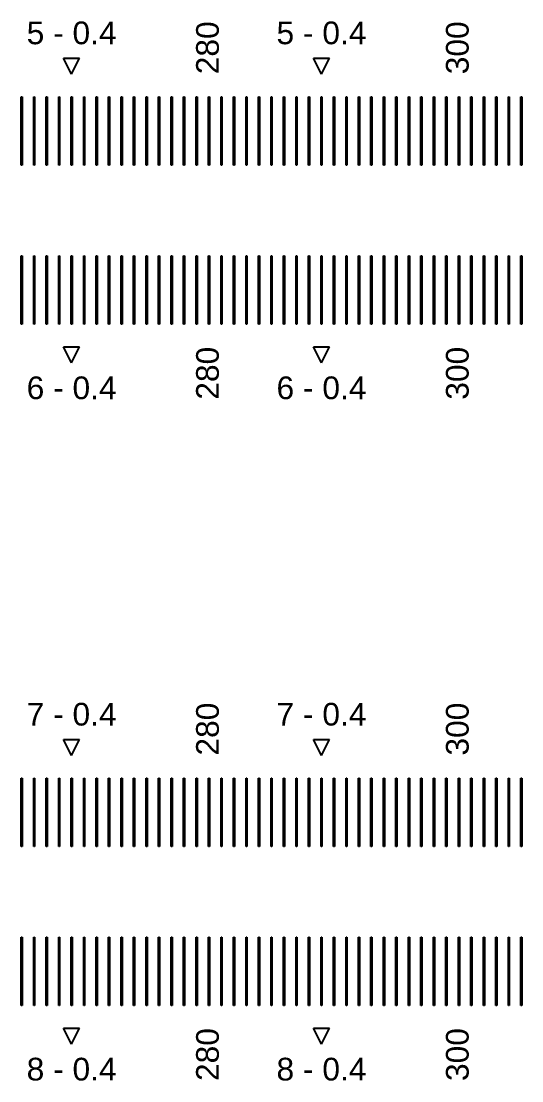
# Model space of a CAD drawing. Extents: x -24493 to 76507, y 84496 to 185496.
# Drawn here: x 23244.8 to 23465.2, y 114200.2 to 114666.7 of the extents above; entities that cross this region are included whole.
import ezdxf

# ---------------------------------------------------------------- set-up
doc = ezdxf.new("R2010")
doc.units = 13
doc.layers.add('CL - Label-1', color=120, linetype='Continuous')
doc.layers.add('CL - Label-2', color=132, linetype='Continuous')
doc.layers.add('CL - Sub-Micro', color=7, linetype='Continuous', true_color=0x47d1ff)
doc.styles.get("Standard").update_dxf_attribs({"font": 'arial.ttf'})

msp = doc.modelspace()

# ---------------------------------------------------------------- linework, layer by layer
at = {"layer": 'CL - Label-2'}
for p, q in [((23266.99, 114643.36), (23263.45, 114650.46)), ((23263.45, 114650.46), (23270.52, 114650.46)), ((23266.99, 114643.36), (23270.52, 114650.46)), ((23376.99, 114643.36), (23373.45, 114650.46)), ((23373.45, 114650.46), (23380.52, 114650.46)), ((23376.99, 114643.36), (23380.52, 114650.46)), ((23266.99, 114516.29), (23263.45, 114523.39)), ((23263.45, 114523.39), (23270.52, 114523.39)), ((23266.99, 114516.29), (23270.52, 114523.39)), ((23376.99, 114516.29), (23373.45, 114523.39)), ((23373.45, 114523.39), (23380.52, 114523.39)), ((23376.99, 114516.29), (23380.52, 114523.39)), ((23266.99, 114343.36), (23263.45, 114350.46)), ((23263.45, 114350.46), (23270.52, 114350.46)), ((23266.99, 114343.36), (23270.52, 114350.46)), ((23376.99, 114343.36), (23373.45, 114350.46)), ((23373.45, 114350.46), (23380.52, 114350.46)), ((23376.99, 114343.36), (23380.52, 114350.46)), ((23266.99, 114216.29), (23263.45, 114223.39)), ((23263.45, 114223.39), (23270.52, 114223.39)), ((23266.99, 114216.29), (23270.52, 114223.39)), ((23376.99, 114216.29), (23373.45, 114223.39)), ((23373.45, 114223.39), (23380.52, 114223.39)), ((23376.99, 114216.29), (23380.52, 114223.39))]:
    msp.add_line(p, q, dxfattribs=at)
at = {"layer": 'CL - Sub-Micro'}
for p, q in [((23244.79, 114633.36), (23245.19, 114633.36)), ((23244.79, 114603.36), (23244.79, 114633.36)), ((23245.19, 114633.36), (23245.19, 114603.36)), ((23250.29, 114633.36), (23250.69, 114633.36)), ((23250.29, 114603.36), (23250.29, 114633.36)), ((23250.69, 114633.36), (23250.69, 114603.36)), ((23255.79, 114633.36), (23256.19, 114633.36)), ((23255.79, 114603.36), (23255.79, 114633.36)), ((23256.19, 114633.36), (23256.19, 114603.36)), ((23261.29, 114633.36), (23261.69, 114633.36)), ((23261.29, 114603.36), (23261.29, 114633.36)), ((23261.69, 114633.36), (23261.69, 114603.36)), ((23266.79, 114633.36), (23267.19, 114633.36)), ((23266.79, 114603.36), (23266.79, 114633.36)), ((23267.19, 114633.36), (23267.19, 114603.36)), ((23272.29, 114633.36), (23272.69, 114633.36)), ((23272.29, 114603.36), (23272.29, 114633.36)), ((23272.69, 114633.36), (23272.69, 114603.36)), ((23277.79, 114633.36), (23278.19, 114633.36)), ((23277.79, 114603.36), (23277.79, 114633.36)), ((23278.19, 114633.36), (23278.19, 114603.36)), ((23283.29, 114633.36), (23283.69, 114633.36)), ((23283.29, 114603.36), (23283.29, 114633.36)), ((23283.69, 114633.36), (23283.69, 114603.36)), ((23288.79, 114633.36), (23289.19, 114633.36)), ((23288.79, 114603.36), (23288.79, 114633.36)), ((23289.19, 114633.36), (23289.19, 114603.36)), ((23294.29, 114633.36), (23294.69, 114633.36)), ((23294.29, 114603.36), (23294.29, 114633.36)), ((23294.69, 114633.36), (23294.69, 114603.36)), ((23299.79, 114633.36), (23300.19, 114633.36)), ((23299.79, 114603.36), (23299.79, 114633.36)), ((23300.19, 114633.36), (23300.19, 114603.36)), ((23305.29, 114633.36), (23305.69, 114633.36)), ((23305.29, 114603.36), (23305.29, 114633.36)), ((23305.69, 114633.36), (23305.69, 114603.36)), ((23310.79, 114633.36), (23311.19, 114633.36)), ((23310.79, 114603.36), (23310.79, 114633.36)), ((23311.19, 114633.36), (23311.19, 114603.36)), ((23316.29, 114633.36), (23316.69, 114633.36)), ((23316.29, 114603.36), (23316.29, 114633.36)), ((23316.69, 114633.36), (23316.69, 114603.36)), ((23321.79, 114633.36), (23322.19, 114633.36)), ((23321.79, 114603.36), (23321.79, 114633.36)), ((23322.19, 114633.36), (23322.19, 114603.36)), ((23327.29, 114633.36), (23327.69, 114633.36)), ((23327.29, 114603.36), (23327.29, 114633.36)), ((23327.69, 114633.36), (23327.69, 114603.36)), ((23332.79, 114633.36), (23333.19, 114633.36)), ((23332.79, 114603.36), (23332.79, 114633.36)), ((23333.19, 114633.36), (23333.19, 114603.36)), ((23338.29, 114633.36), (23338.69, 114633.36)), ((23338.29, 114603.36), (23338.29, 114633.36)), ((23338.69, 114633.36), (23338.69, 114603.36)), ((23343.79, 114633.36), (23344.19, 114633.36)), ((23343.79, 114603.36), (23343.79, 114633.36)), ((23344.19, 114633.36), (23344.19, 114603.36)), ((23349.29, 114633.36), (23349.69, 114633.36)), ((23349.29, 114603.36), (23349.29, 114633.36)), ((23349.69, 114633.36), (23349.69, 114603.36)), ((23354.79, 114633.36), (23355.19, 114633.36)), ((23354.79, 114603.36), (23354.79, 114633.36)), ((23355.19, 114633.36), (23355.19, 114603.36)), ((23360.29, 114633.36), (23360.69, 114633.36)), ((23360.29, 114603.36), (23360.29, 114633.36)), ((23360.69, 114633.36), (23360.69, 114603.36)), ((23365.79, 114633.36), (23366.19, 114633.36)), ((23365.79, 114603.36), (23365.79, 114633.36)), ((23366.19, 114633.36), (23366.19, 114603.36)), ((23371.29, 114633.36), (23371.69, 114633.36)), ((23371.29, 114603.36), (23371.29, 114633.36)), ((23371.69, 114633.36), (23371.69, 114603.36)), ((23376.79, 114633.36), (23377.19, 114633.36)), ((23376.79, 114603.36), (23376.79, 114633.36)), ((23377.19, 114633.36), (23377.19, 114603.36)), ((23382.29, 114633.36), (23382.69, 114633.36)), ((23382.29, 114603.36), (23382.29, 114633.36)), ((23382.69, 114633.36), (23382.69, 114603.36)), ((23387.79, 114633.36), (23388.19, 114633.36)), ((23387.79, 114603.36), (23387.79, 114633.36)), ((23388.19, 114633.36), (23388.19, 114603.36)), ((23393.29, 114633.36), (23393.69, 114633.36)), ((23393.29, 114603.36), (23393.29, 114633.36)), ((23393.69, 114633.36), (23393.69, 114603.36)), ((23398.79, 114633.36), (23399.19, 114633.36)), ((23398.79, 114603.36), (23398.79, 114633.36)), ((23399.19, 114633.36), (23399.19, 114603.36)), ((23404.29, 114633.36), (23404.69, 114633.36)), ((23404.29, 114603.36), (23404.29, 114633.36)), ((23404.69, 114633.36), (23404.69, 114603.36)), ((23409.79, 114633.36), (23410.19, 114633.36)), ((23409.79, 114603.36), (23409.79, 114633.36)), ((23410.19, 114633.36), (23410.19, 114603.36)), ((23415.29, 114633.36), (23415.69, 114633.36)), ((23415.29, 114603.36), (23415.29, 114633.36)), ((23415.69, 114633.36), (23415.69, 114603.36)), ((23420.79, 114633.36), (23421.19, 114633.36)), ((23420.79, 114603.36), (23420.79, 114633.36)), ((23421.19, 114633.36), (23421.19, 114603.36)), ((23426.29, 114633.36), (23426.69, 114633.36)), ((23426.29, 114603.36), (23426.29, 114633.36)), ((23426.69, 114633.36), (23426.69, 114603.36)), ((23431.79, 114633.36), (23432.19, 114633.36)), ((23431.79, 114603.36), (23431.79, 114633.36)), ((23432.19, 114633.36), (23432.19, 114603.36)), ((23437.29, 114633.36), (23437.69, 114633.36)), ((23437.29, 114603.36), (23437.29, 114633.36)), ((23437.69, 114633.36), (23437.69, 114603.36)), ((23442.79, 114633.36), (23443.19, 114633.36)), ((23442.79, 114603.36), (23442.79, 114633.36)), ((23443.19, 114633.36), (23443.19, 114603.36)), ((23448.29, 114633.36), (23448.69, 114633.36)), ((23448.29, 114603.36), (23448.29, 114633.36)), ((23448.69, 114633.36), (23448.69, 114603.36)), ((23453.79, 114633.36), (23454.19, 114633.36)), ((23453.79, 114603.36), (23453.79, 114633.36)), ((23454.19, 114633.36), (23454.19, 114603.36)), ((23459.29, 114633.36), (23459.69, 114633.36)), ((23459.29, 114603.36), (23459.29, 114633.36)), ((23459.69, 114633.36), (23459.69, 114603.36)), ((23464.79, 114633.36), (23465.19, 114633.36)), ((23464.79, 114603.36), (23464.79, 114633.36)), ((23465.19, 114633.36), (23465.19, 114603.36)), ((23245.19, 114603.36), (23244.79, 114603.36)), ((23250.69, 114603.36), (23250.29, 114603.36)), ((23256.19, 114603.36), (23255.79, 114603.36)), ((23261.69, 114603.36), (23261.29, 114603.36)), ((23267.19, 114603.36), (23266.79, 114603.36)), ((23272.69, 114603.36), (23272.29, 114603.36)), ((23278.19, 114603.36), (23277.79, 114603.36)), ((23283.69, 114603.36), (23283.29, 114603.36)), ((23289.19, 114603.36), (23288.79, 114603.36)), ((23294.69, 114603.36), (23294.29, 114603.36)), ((23300.19, 114603.36), (23299.79, 114603.36)), ((23305.69, 114603.36), (23305.29, 114603.36)), ((23311.19, 114603.36), (23310.79, 114603.36)), ((23316.69, 114603.36), (23316.29, 114603.36)), ((23322.19, 114603.36), (23321.79, 114603.36)), ((23327.69, 114603.36), (23327.29, 114603.36)), ((23333.19, 114603.36), (23332.79, 114603.36)), ((23338.69, 114603.36), (23338.29, 114603.36)), ((23344.19, 114603.36), (23343.79, 114603.36)), ((23349.69, 114603.36), (23349.29, 114603.36)), ((23355.19, 114603.36), (23354.79, 114603.36)), ((23360.69, 114603.36), (23360.29, 114603.36)), ((23366.19, 114603.36), (23365.79, 114603.36)), ((23371.69, 114603.36), (23371.29, 114603.36)), ((23377.19, 114603.36), (23376.79, 114603.36)), ((23382.69, 114603.36), (23382.29, 114603.36)), ((23388.19, 114603.36), (23387.79, 114603.36)), ((23393.69, 114603.36), (23393.29, 114603.36)), ((23399.19, 114603.36), (23398.79, 114603.36)), ((23404.69, 114603.36), (23404.29, 114603.36)), ((23410.19, 114603.36), (23409.79, 114603.36)), ((23415.69, 114603.36), (23415.29, 114603.36)), ((23421.19, 114603.36), (23420.79, 114603.36)), ((23426.69, 114603.36), (23426.29, 114603.36)), ((23432.19, 114603.36), (23431.79, 114603.36)), ((23437.69, 114603.36), (23437.29, 114603.36)), ((23443.19, 114603.36), (23442.79, 114603.36)), ((23448.69, 114603.36), (23448.29, 114603.36)), ((23454.19, 114603.36), (23453.79, 114603.36)), ((23459.69, 114603.36), (23459.29, 114603.36)), ((23465.19, 114603.36), (23464.79, 114603.36)), ((23244.79, 114563.36), (23245.19, 114563.36)), ((23244.79, 114533.36), (23244.79, 114563.36)), ((23245.19, 114563.36), (23245.19, 114533.36)), ((23250.29, 114563.36), (23250.69, 114563.36)), ((23250.29, 114533.36), (23250.29, 114563.36)), ((23250.69, 114563.36), (23250.69, 114533.36)), ((23255.79, 114563.36), (23256.19, 114563.36)), ((23255.79, 114533.36), (23255.79, 114563.36)), ((23256.19, 114563.36), (23256.19, 114533.36)), ((23261.29, 114563.36), (23261.69, 114563.36)), ((23261.29, 114533.36), (23261.29, 114563.36)), ((23261.69, 114563.36), (23261.69, 114533.36)), ((23266.79, 114563.36), (23267.19, 114563.36)), ((23266.79, 114533.36), (23266.79, 114563.36)), ((23267.19, 114563.36), (23267.19, 114533.36)), ((23272.29, 114563.36), (23272.69, 114563.36)), ((23272.29, 114533.36), (23272.29, 114563.36)), ((23272.69, 114563.36), (23272.69, 114533.36)), ((23277.79, 114563.36), (23278.19, 114563.36)), ((23277.79, 114533.36), (23277.79, 114563.36)), ((23278.19, 114563.36), (23278.19, 114533.36)), ((23283.29, 114563.36), (23283.69, 114563.36)), ((23283.29, 114533.36), (23283.29, 114563.36)), ((23283.69, 114563.36), (23283.69, 114533.36)), ((23288.79, 114563.36), (23289.19, 114563.36)), ((23288.79, 114533.36), (23288.79, 114563.36)), ((23289.19, 114563.36), (23289.19, 114533.36)), ((23294.29, 114563.36), (23294.69, 114563.36)), ((23294.29, 114533.36), (23294.29, 114563.36)), ((23294.69, 114563.36), (23294.69, 114533.36)), ((23299.79, 114563.36), (23300.19, 114563.36)), ((23299.79, 114533.36), (23299.79, 114563.36)), ((23300.19, 114563.36), (23300.19, 114533.36)), ((23305.29, 114563.36), (23305.69, 114563.36)), ((23305.29, 114533.36), (23305.29, 114563.36)), ((23305.69, 114563.36), (23305.69, 114533.36)), ((23310.79, 114563.36), (23311.19, 114563.36)), ((23310.79, 114533.36), (23310.79, 114563.36)), ((23311.19, 114563.36), (23311.19, 114533.36)), ((23316.29, 114563.36), (23316.69, 114563.36)), ((23316.29, 114533.36), (23316.29, 114563.36)), ((23316.69, 114563.36), (23316.69, 114533.36)), ((23321.79, 114563.36), (23322.19, 114563.36)), ((23321.79, 114533.36), (23321.79, 114563.36)), ((23322.19, 114563.36), (23322.19, 114533.36)), ((23327.29, 114563.36), (23327.69, 114563.36)), ((23327.29, 114533.36), (23327.29, 114563.36)), ((23327.69, 114563.36), (23327.69, 114533.36)), ((23332.79, 114563.36), (23333.19, 114563.36)), ((23332.79, 114533.36), (23332.79, 114563.36)), ((23333.19, 114563.36), (23333.19, 114533.36)), ((23338.29, 114563.36), (23338.69, 114563.36)), ((23338.29, 114533.36), (23338.29, 114563.36)), ((23338.69, 114563.36), (23338.69, 114533.36)), ((23343.79, 114563.36), (23344.19, 114563.36)), ((23343.79, 114533.36), (23343.79, 114563.36)), ((23344.19, 114563.36), (23344.19, 114533.36)), ((23349.29, 114563.36), (23349.69, 114563.36)), ((23349.29, 114533.36), (23349.29, 114563.36)), ((23349.69, 114563.36), (23349.69, 114533.36)), ((23354.79, 114563.36), (23355.19, 114563.36)), ((23354.79, 114533.36), (23354.79, 114563.36)), ((23355.19, 114563.36), (23355.19, 114533.36)), ((23360.29, 114563.36), (23360.69, 114563.36)), ((23360.29, 114533.36), (23360.29, 114563.36)), ((23360.69, 114563.36), (23360.69, 114533.36)), ((23365.79, 114563.36), (23366.19, 114563.36)), ((23365.79, 114533.36), (23365.79, 114563.36)), ((23366.19, 114563.36), (23366.19, 114533.36)), ((23371.29, 114563.36), (23371.69, 114563.36)), ((23371.29, 114533.36), (23371.29, 114563.36)), ((23371.69, 114563.36), (23371.69, 114533.36)), ((23376.79, 114563.36), (23377.19, 114563.36)), ((23376.79, 114533.36), (23376.79, 114563.36)), ((23377.19, 114563.36), (23377.19, 114533.36)), ((23382.29, 114563.36), (23382.69, 114563.36)), ((23382.29, 114533.36), (23382.29, 114563.36)), ((23382.69, 114563.36), (23382.69, 114533.36)), ((23387.79, 114563.36), (23388.19, 114563.36)), ((23387.79, 114533.36), (23387.79, 114563.36)), ((23388.19, 114563.36), (23388.19, 114533.36)), ((23393.29, 114563.36), (23393.69, 114563.36)), ((23393.29, 114533.36), (23393.29, 114563.36)), ((23393.69, 114563.36), (23393.69, 114533.36)), ((23398.79, 114563.36), (23399.19, 114563.36)), ((23398.79, 114533.36), (23398.79, 114563.36)), ((23399.19, 114563.36), (23399.19, 114533.36)), ((23404.29, 114563.36), (23404.69, 114563.36)), ((23404.29, 114533.36), (23404.29, 114563.36)), ((23404.69, 114563.36), (23404.69, 114533.36)), ((23409.79, 114563.36), (23410.19, 114563.36)), ((23409.79, 114533.36), (23409.79, 114563.36)), ((23410.19, 114563.36), (23410.19, 114533.36)), ((23415.29, 114563.36), (23415.69, 114563.36)), ((23415.29, 114533.36), (23415.29, 114563.36)), ((23415.69, 114563.36), (23415.69, 114533.36)), ((23420.79, 114563.36), (23421.19, 114563.36)), ((23420.79, 114533.36), (23420.79, 114563.36)), ((23421.19, 114563.36), (23421.19, 114533.36)), ((23426.29, 114563.36), (23426.69, 114563.36)), ((23426.29, 114533.36), (23426.29, 114563.36)), ((23426.69, 114563.36), (23426.69, 114533.36)), ((23431.79, 114563.36), (23432.19, 114563.36)), ((23431.79, 114533.36), (23431.79, 114563.36)), ((23432.19, 114563.36), (23432.19, 114533.36)), ((23437.29, 114563.36), (23437.69, 114563.36)), ((23437.29, 114533.36), (23437.29, 114563.36)), ((23437.69, 114563.36), (23437.69, 114533.36)), ((23442.79, 114563.36), (23443.19, 114563.36)), ((23442.79, 114533.36), (23442.79, 114563.36)), ((23443.19, 114563.36), (23443.19, 114533.36)), ((23448.29, 114563.36), (23448.69, 114563.36)), ((23448.29, 114533.36), (23448.29, 114563.36)), ((23448.69, 114563.36), (23448.69, 114533.36)), ((23453.79, 114563.36), (23454.19, 114563.36)), ((23453.79, 114533.36), (23453.79, 114563.36)), ((23454.19, 114563.36), (23454.19, 114533.36)), ((23459.29, 114563.36), (23459.69, 114563.36)), ((23459.29, 114533.36), (23459.29, 114563.36)), ((23459.69, 114563.36), (23459.69, 114533.36)), ((23464.79, 114563.36), (23465.19, 114563.36)), ((23464.79, 114533.36), (23464.79, 114563.36)), ((23465.19, 114563.36), (23465.19, 114533.36)), ((23245.19, 114533.36), (23244.79, 114533.36)), ((23250.69, 114533.36), (23250.29, 114533.36)), ((23256.19, 114533.36), (23255.79, 114533.36)), ((23261.69, 114533.36), (23261.29, 114533.36)), ((23267.19, 114533.36), (23266.79, 114533.36)), ((23272.69, 114533.36), (23272.29, 114533.36)), ((23278.19, 114533.36), (23277.79, 114533.36)), ((23283.69, 114533.36), (23283.29, 114533.36)), ((23289.19, 114533.36), (23288.79, 114533.36)), ((23294.69, 114533.36), (23294.29, 114533.36)), ((23300.19, 114533.36), (23299.79, 114533.36)), ((23305.69, 114533.36), (23305.29, 114533.36)), ((23311.19, 114533.36), (23310.79, 114533.36)), ((23316.69, 114533.36), (23316.29, 114533.36)), ((23322.19, 114533.36), (23321.79, 114533.36)), ((23327.69, 114533.36), (23327.29, 114533.36)), ((23333.19, 114533.36), (23332.79, 114533.36)), ((23338.69, 114533.36), (23338.29, 114533.36)), ((23344.19, 114533.36), (23343.79, 114533.36)), ((23349.69, 114533.36), (23349.29, 114533.36)), ((23355.19, 114533.36), (23354.79, 114533.36)), ((23360.69, 114533.36), (23360.29, 114533.36)), ((23366.19, 114533.36), (23365.79, 114533.36)), ((23371.69, 114533.36), (23371.29, 114533.36)), ((23377.19, 114533.36), (23376.79, 114533.36)), ((23382.69, 114533.36), (23382.29, 114533.36)), ((23388.19, 114533.36), (23387.79, 114533.36)), ((23393.69, 114533.36), (23393.29, 114533.36)), ((23399.19, 114533.36), (23398.79, 114533.36)), ((23404.69, 114533.36), (23404.29, 114533.36)), ((23410.19, 114533.36), (23409.79, 114533.36)), ((23415.69, 114533.36), (23415.29, 114533.36)), ((23421.19, 114533.36), (23420.79, 114533.36)), ((23426.69, 114533.36), (23426.29, 114533.36)), ((23432.19, 114533.36), (23431.79, 114533.36)), ((23437.69, 114533.36), (23437.29, 114533.36)), ((23443.19, 114533.36), (23442.79, 114533.36)), ((23448.69, 114533.36), (23448.29, 114533.36)), ((23454.19, 114533.36), (23453.79, 114533.36)), ((23459.69, 114533.36), (23459.29, 114533.36)), ((23465.19, 114533.36), (23464.79, 114533.36)), ((23244.79, 114333.36), (23245.19, 114333.36)), ((23244.79, 114303.36), (23244.79, 114333.36)), ((23245.19, 114333.36), (23245.19, 114303.36)), ((23250.29, 114333.36), (23250.69, 114333.36)), ((23250.29, 114303.36), (23250.29, 114333.36)), ((23250.69, 114333.36), (23250.69, 114303.36)), ((23255.79, 114333.36), (23256.19, 114333.36)), ((23255.79, 114303.36), (23255.79, 114333.36)), ((23256.19, 114333.36), (23256.19, 114303.36)), ((23261.29, 114333.36), (23261.69, 114333.36)), ((23261.29, 114303.36), (23261.29, 114333.36)), ((23261.69, 114333.36), (23261.69, 114303.36)), ((23266.79, 114333.36), (23267.19, 114333.36)), ((23266.79, 114303.36), (23266.79, 114333.36)), ((23267.19, 114333.36), (23267.19, 114303.36)), ((23272.29, 114333.36), (23272.69, 114333.36)), ((23272.29, 114303.36), (23272.29, 114333.36)), ((23272.69, 114333.36), (23272.69, 114303.36)), ((23277.79, 114333.36), (23278.19, 114333.36)), ((23277.79, 114303.36), (23277.79, 114333.36)), ((23278.19, 114333.36), (23278.19, 114303.36)), ((23283.29, 114333.36), (23283.69, 114333.36)), ((23283.29, 114303.36), (23283.29, 114333.36)), ((23283.69, 114333.36), (23283.69, 114303.36)), ((23288.79, 114333.36), (23289.19, 114333.36)), ((23288.79, 114303.36), (23288.79, 114333.36)), ((23289.19, 114333.36), (23289.19, 114303.36)), ((23294.29, 114333.36), (23294.69, 114333.36)), ((23294.29, 114303.36), (23294.29, 114333.36)), ((23294.69, 114333.36), (23294.69, 114303.36)), ((23299.79, 114333.36), (23300.19, 114333.36)), ((23299.79, 114303.36), (23299.79, 114333.36)), ((23300.19, 114333.36), (23300.19, 114303.36)), ((23305.29, 114333.36), (23305.69, 114333.36)), ((23305.29, 114303.36), (23305.29, 114333.36)), ((23305.69, 114333.36), (23305.69, 114303.36)), ((23310.79, 114333.36), (23311.19, 114333.36)), ((23310.79, 114303.36), (23310.79, 114333.36)), ((23311.19, 114333.36), (23311.19, 114303.36)), ((23316.29, 114333.36), (23316.69, 114333.36)), ((23316.29, 114303.36), (23316.29, 114333.36)), ((23316.69, 114333.36), (23316.69, 114303.36)), ((23321.79, 114333.36), (23322.19, 114333.36)), ((23321.79, 114303.36), (23321.79, 114333.36)), ((23322.19, 114333.36), (23322.19, 114303.36)), ((23327.29, 114333.36), (23327.69, 114333.36)), ((23327.29, 114303.36), (23327.29, 114333.36)), ((23327.69, 114333.36), (23327.69, 114303.36)), ((23332.79, 114333.36), (23333.19, 114333.36)), ((23332.79, 114303.36), (23332.79, 114333.36)), ((23333.19, 114333.36), (23333.19, 114303.36)), ((23338.29, 114333.36), (23338.69, 114333.36)), ((23338.29, 114303.36), (23338.29, 114333.36)), ((23338.69, 114333.36), (23338.69, 114303.36)), ((23343.79, 114333.36), (23344.19, 114333.36)), ((23343.79, 114303.36), (23343.79, 114333.36)), ((23344.19, 114333.36), (23344.19, 114303.36)), ((23349.29, 114333.36), (23349.69, 114333.36)), ((23349.29, 114303.36), (23349.29, 114333.36)), ((23349.69, 114333.36), (23349.69, 114303.36)), ((23354.79, 114333.36), (23355.19, 114333.36)), ((23354.79, 114303.36), (23354.79, 114333.36)), ((23355.19, 114333.36), (23355.19, 114303.36)), ((23360.29, 114333.36), (23360.69, 114333.36)), ((23360.29, 114303.36), (23360.29, 114333.36)), ((23360.69, 114333.36), (23360.69, 114303.36)), ((23365.79, 114333.36), (23366.19, 114333.36)), ((23365.79, 114303.36), (23365.79, 114333.36)), ((23366.19, 114333.36), (23366.19, 114303.36)), ((23371.29, 114333.36), (23371.69, 114333.36)), ((23371.29, 114303.36), (23371.29, 114333.36)), ((23371.69, 114333.36), (23371.69, 114303.36)), ((23376.79, 114333.36), (23377.19, 114333.36)), ((23376.79, 114303.36), (23376.79, 114333.36)), ((23377.19, 114333.36), (23377.19, 114303.36)), ((23382.29, 114333.36), (23382.69, 114333.36)), ((23382.29, 114303.36), (23382.29, 114333.36)), ((23382.69, 114333.36), (23382.69, 114303.36)), ((23387.79, 114333.36), (23388.19, 114333.36)), ((23387.79, 114303.36), (23387.79, 114333.36)), ((23388.19, 114333.36), (23388.19, 114303.36)), ((23393.29, 114333.36), (23393.69, 114333.36)), ((23393.29, 114303.36), (23393.29, 114333.36)), ((23393.69, 114333.36), (23393.69, 114303.36)), ((23398.79, 114333.36), (23399.19, 114333.36)), ((23398.79, 114303.36), (23398.79, 114333.36)), ((23399.19, 114333.36), (23399.19, 114303.36)), ((23404.29, 114333.36), (23404.69, 114333.36)), ((23404.29, 114303.36), (23404.29, 114333.36)), ((23404.69, 114333.36), (23404.69, 114303.36)), ((23409.79, 114333.36), (23410.19, 114333.36)), ((23409.79, 114303.36), (23409.79, 114333.36)), ((23410.19, 114333.36), (23410.19, 114303.36)), ((23415.29, 114333.36), (23415.69, 114333.36)), ((23415.29, 114303.36), (23415.29, 114333.36)), ((23415.69, 114333.36), (23415.69, 114303.36)), ((23420.79, 114333.36), (23421.19, 114333.36)), ((23420.79, 114303.36), (23420.79, 114333.36)), ((23421.19, 114333.36), (23421.19, 114303.36)), ((23426.29, 114333.36), (23426.69, 114333.36)), ((23426.29, 114303.36), (23426.29, 114333.36)), ((23426.69, 114333.36), (23426.69, 114303.36)), ((23431.79, 114333.36), (23432.19, 114333.36)), ((23431.79, 114303.36), (23431.79, 114333.36)), ((23432.19, 114333.36), (23432.19, 114303.36)), ((23437.29, 114333.36), (23437.69, 114333.36)), ((23437.29, 114303.36), (23437.29, 114333.36)), ((23437.69, 114333.36), (23437.69, 114303.36)), ((23442.79, 114333.36), (23443.19, 114333.36)), ((23442.79, 114303.36), (23442.79, 114333.36)), ((23443.19, 114333.36), (23443.19, 114303.36)), ((23448.29, 114333.36), (23448.69, 114333.36)), ((23448.29, 114303.36), (23448.29, 114333.36)), ((23448.69, 114333.36), (23448.69, 114303.36)), ((23453.79, 114333.36), (23454.19, 114333.36)), ((23453.79, 114303.36), (23453.79, 114333.36)), ((23454.19, 114333.36), (23454.19, 114303.36)), ((23459.29, 114333.36), (23459.69, 114333.36)), ((23459.29, 114303.36), (23459.29, 114333.36)), ((23459.69, 114333.36), (23459.69, 114303.36)), ((23464.79, 114333.36), (23465.19, 114333.36)), ((23464.79, 114303.36), (23464.79, 114333.36)), ((23465.19, 114333.36), (23465.19, 114303.36)), ((23245.19, 114303.36), (23244.79, 114303.36)), ((23250.69, 114303.36), (23250.29, 114303.36)), ((23256.19, 114303.36), (23255.79, 114303.36)), ((23261.69, 114303.36), (23261.29, 114303.36)), ((23267.19, 114303.36), (23266.79, 114303.36)), ((23272.69, 114303.36), (23272.29, 114303.36)), ((23278.19, 114303.36), (23277.79, 114303.36)), ((23283.69, 114303.36), (23283.29, 114303.36)), ((23289.19, 114303.36), (23288.79, 114303.36)), ((23294.69, 114303.36), (23294.29, 114303.36)), ((23300.19, 114303.36), (23299.79, 114303.36)), ((23305.69, 114303.36), (23305.29, 114303.36)), ((23311.19, 114303.36), (23310.79, 114303.36)), ((23316.69, 114303.36), (23316.29, 114303.36)), ((23322.19, 114303.36), (23321.79, 114303.36)), ((23327.69, 114303.36), (23327.29, 114303.36)), ((23333.19, 114303.36), (23332.79, 114303.36)), ((23338.69, 114303.36), (23338.29, 114303.36)), ((23344.19, 114303.36), (23343.79, 114303.36)), ((23349.69, 114303.36), (23349.29, 114303.36)), ((23355.19, 114303.36), (23354.79, 114303.36)), ((23360.69, 114303.36), (23360.29, 114303.36)), ((23366.19, 114303.36), (23365.79, 114303.36)), ((23371.69, 114303.36), (23371.29, 114303.36)), ((23377.19, 114303.36), (23376.79, 114303.36)), ((23382.69, 114303.36), (23382.29, 114303.36)), ((23388.19, 114303.36), (23387.79, 114303.36)), ((23393.69, 114303.36), (23393.29, 114303.36)), ((23399.19, 114303.36), (23398.79, 114303.36)), ((23404.69, 114303.36), (23404.29, 114303.36)), ((23410.19, 114303.36), (23409.79, 114303.36)), ((23415.69, 114303.36), (23415.29, 114303.36)), ((23421.19, 114303.36), (23420.79, 114303.36)), ((23426.69, 114303.36), (23426.29, 114303.36)), ((23432.19, 114303.36), (23431.79, 114303.36)), ((23437.69, 114303.36), (23437.29, 114303.36)), ((23443.19, 114303.36), (23442.79, 114303.36)), ((23448.69, 114303.36), (23448.29, 114303.36)), ((23454.19, 114303.36), (23453.79, 114303.36)), ((23459.69, 114303.36), (23459.29, 114303.36)), ((23465.19, 114303.36), (23464.79, 114303.36)), ((23244.79, 114263.36), (23245.19, 114263.36)), ((23244.79, 114233.36), (23244.79, 114263.36)), ((23245.19, 114263.36), (23245.19, 114233.36)), ((23250.29, 114263.36), (23250.69, 114263.36)), ((23250.29, 114233.36), (23250.29, 114263.36)), ((23250.69, 114263.36), (23250.69, 114233.36)), ((23255.79, 114263.36), (23256.19, 114263.36)), ((23255.79, 114233.36), (23255.79, 114263.36)), ((23256.19, 114263.36), (23256.19, 114233.36)), ((23261.29, 114263.36), (23261.69, 114263.36)), ((23261.29, 114233.36), (23261.29, 114263.36)), ((23261.69, 114263.36), (23261.69, 114233.36)), ((23266.79, 114263.36), (23267.19, 114263.36)), ((23266.79, 114233.36), (23266.79, 114263.36)), ((23267.19, 114263.36), (23267.19, 114233.36)), ((23272.29, 114263.36), (23272.69, 114263.36)), ((23272.29, 114233.36), (23272.29, 114263.36)), ((23272.69, 114263.36), (23272.69, 114233.36)), ((23277.79, 114263.36), (23278.19, 114263.36)), ((23277.79, 114233.36), (23277.79, 114263.36)), ((23278.19, 114263.36), (23278.19, 114233.36)), ((23283.29, 114263.36), (23283.69, 114263.36)), ((23283.29, 114233.36), (23283.29, 114263.36)), ((23283.69, 114263.36), (23283.69, 114233.36)), ((23288.79, 114263.36), (23289.19, 114263.36)), ((23288.79, 114233.36), (23288.79, 114263.36)), ((23289.19, 114263.36), (23289.19, 114233.36)), ((23294.29, 114263.36), (23294.69, 114263.36)), ((23294.29, 114233.36), (23294.29, 114263.36)), ((23294.69, 114263.36), (23294.69, 114233.36)), ((23299.79, 114263.36), (23300.19, 114263.36)), ((23299.79, 114233.36), (23299.79, 114263.36)), ((23300.19, 114263.36), (23300.19, 114233.36)), ((23305.29, 114263.36), (23305.69, 114263.36)), ((23305.29, 114233.36), (23305.29, 114263.36)), ((23305.69, 114263.36), (23305.69, 114233.36)), ((23310.79, 114263.36), (23311.19, 114263.36)), ((23310.79, 114233.36), (23310.79, 114263.36)), ((23311.19, 114263.36), (23311.19, 114233.36)), ((23316.29, 114263.36), (23316.69, 114263.36)), ((23316.29, 114233.36), (23316.29, 114263.36)), ((23316.69, 114263.36), (23316.69, 114233.36)), ((23321.79, 114263.36), (23322.19, 114263.36)), ((23321.79, 114233.36), (23321.79, 114263.36)), ((23322.19, 114263.36), (23322.19, 114233.36)), ((23327.29, 114263.36), (23327.69, 114263.36)), ((23327.29, 114233.36), (23327.29, 114263.36)), ((23327.69, 114263.36), (23327.69, 114233.36)), ((23332.79, 114263.36), (23333.19, 114263.36)), ((23332.79, 114233.36), (23332.79, 114263.36)), ((23333.19, 114263.36), (23333.19, 114233.36)), ((23338.29, 114263.36), (23338.69, 114263.36)), ((23338.29, 114233.36), (23338.29, 114263.36)), ((23338.69, 114263.36), (23338.69, 114233.36)), ((23343.79, 114263.36), (23344.19, 114263.36)), ((23343.79, 114233.36), (23343.79, 114263.36)), ((23344.19, 114263.36), (23344.19, 114233.36)), ((23349.29, 114263.36), (23349.69, 114263.36)), ((23349.29, 114233.36), (23349.29, 114263.36)), ((23349.69, 114263.36), (23349.69, 114233.36)), ((23354.79, 114263.36), (23355.19, 114263.36)), ((23354.79, 114233.36), (23354.79, 114263.36)), ((23355.19, 114263.36), (23355.19, 114233.36)), ((23360.29, 114263.36), (23360.69, 114263.36)), ((23360.29, 114233.36), (23360.29, 114263.36)), ((23360.69, 114263.36), (23360.69, 114233.36)), ((23365.79, 114263.36), (23366.19, 114263.36)), ((23365.79, 114233.36), (23365.79, 114263.36)), ((23366.19, 114263.36), (23366.19, 114233.36)), ((23371.29, 114263.36), (23371.69, 114263.36)), ((23371.29, 114233.36), (23371.29, 114263.36)), ((23371.69, 114263.36), (23371.69, 114233.36)), ((23376.79, 114263.36), (23377.19, 114263.36)), ((23376.79, 114233.36), (23376.79, 114263.36)), ((23377.19, 114263.36), (23377.19, 114233.36)), ((23382.29, 114263.36), (23382.69, 114263.36)), ((23382.29, 114233.36), (23382.29, 114263.36)), ((23382.69, 114263.36), (23382.69, 114233.36)), ((23387.79, 114263.36), (23388.19, 114263.36)), ((23387.79, 114233.36), (23387.79, 114263.36)), ((23388.19, 114263.36), (23388.19, 114233.36)), ((23393.29, 114263.36), (23393.69, 114263.36)), ((23393.29, 114233.36), (23393.29, 114263.36)), ((23393.69, 114263.36), (23393.69, 114233.36)), ((23398.79, 114263.36), (23399.19, 114263.36)), ((23398.79, 114233.36), (23398.79, 114263.36)), ((23399.19, 114263.36), (23399.19, 114233.36)), ((23404.29, 114263.36), (23404.69, 114263.36)), ((23404.29, 114233.36), (23404.29, 114263.36)), ((23404.69, 114263.36), (23404.69, 114233.36)), ((23409.79, 114263.36), (23410.19, 114263.36)), ((23409.79, 114233.36), (23409.79, 114263.36)), ((23410.19, 114263.36), (23410.19, 114233.36)), ((23415.29, 114263.36), (23415.69, 114263.36)), ((23415.29, 114233.36), (23415.29, 114263.36)), ((23415.69, 114263.36), (23415.69, 114233.36)), ((23420.79, 114263.36), (23421.19, 114263.36)), ((23420.79, 114233.36), (23420.79, 114263.36)), ((23421.19, 114263.36), (23421.19, 114233.36)), ((23426.29, 114263.36), (23426.69, 114263.36)), ((23426.29, 114233.36), (23426.29, 114263.36)), ((23426.69, 114263.36), (23426.69, 114233.36)), ((23431.79, 114263.36), (23432.19, 114263.36)), ((23431.79, 114233.36), (23431.79, 114263.36)), ((23432.19, 114263.36), (23432.19, 114233.36)), ((23437.29, 114263.36), (23437.69, 114263.36)), ((23437.29, 114233.36), (23437.29, 114263.36)), ((23437.69, 114263.36), (23437.69, 114233.36)), ((23442.79, 114263.36), (23443.19, 114263.36)), ((23442.79, 114233.36), (23442.79, 114263.36)), ((23443.19, 114263.36), (23443.19, 114233.36)), ((23448.29, 114263.36), (23448.69, 114263.36)), ((23448.29, 114233.36), (23448.29, 114263.36)), ((23448.69, 114263.36), (23448.69, 114233.36)), ((23453.79, 114263.36), (23454.19, 114263.36)), ((23453.79, 114233.36), (23453.79, 114263.36)), ((23454.19, 114263.36), (23454.19, 114233.36)), ((23459.29, 114263.36), (23459.69, 114263.36)), ((23459.29, 114233.36), (23459.29, 114263.36)), ((23459.69, 114263.36), (23459.69, 114233.36)), ((23464.79, 114263.36), (23465.19, 114263.36)), ((23464.79, 114233.36), (23464.79, 114263.36)), ((23465.19, 114263.36), (23465.19, 114233.36)), ((23245.19, 114233.36), (23244.79, 114233.36)), ((23250.69, 114233.36), (23250.29, 114233.36)), ((23256.19, 114233.36), (23255.79, 114233.36)), ((23261.69, 114233.36), (23261.29, 114233.36)), ((23267.19, 114233.36), (23266.79, 114233.36)), ((23272.69, 114233.36), (23272.29, 114233.36)), ((23278.19, 114233.36), (23277.79, 114233.36)), ((23283.69, 114233.36), (23283.29, 114233.36)), ((23289.19, 114233.36), (23288.79, 114233.36)), ((23294.69, 114233.36), (23294.29, 114233.36)), ((23300.19, 114233.36), (23299.79, 114233.36)), ((23305.69, 114233.36), (23305.29, 114233.36)), ((23311.19, 114233.36), (23310.79, 114233.36)), ((23316.69, 114233.36), (23316.29, 114233.36)), ((23322.19, 114233.36), (23321.79, 114233.36)), ((23327.69, 114233.36), (23327.29, 114233.36)), ((23333.19, 114233.36), (23332.79, 114233.36)), ((23338.69, 114233.36), (23338.29, 114233.36)), ((23344.19, 114233.36), (23343.79, 114233.36)), ((23349.69, 114233.36), (23349.29, 114233.36)), ((23355.19, 114233.36), (23354.79, 114233.36)), ((23360.69, 114233.36), (23360.29, 114233.36)), ((23366.19, 114233.36), (23365.79, 114233.36)), ((23371.69, 114233.36), (23371.29, 114233.36)), ((23377.19, 114233.36), (23376.79, 114233.36)), ((23382.69, 114233.36), (23382.29, 114233.36)), ((23388.19, 114233.36), (23387.79, 114233.36)), ((23393.69, 114233.36), (23393.29, 114233.36)), ((23399.19, 114233.36), (23398.79, 114233.36)), ((23404.69, 114233.36), (23404.29, 114233.36)), ((23410.19, 114233.36), (23409.79, 114233.36)), ((23415.69, 114233.36), (23415.29, 114233.36)), ((23421.19, 114233.36), (23420.79, 114233.36)), ((23426.69, 114233.36), (23426.29, 114233.36)), ((23432.19, 114233.36), (23431.79, 114233.36)), ((23437.69, 114233.36), (23437.29, 114233.36)), ((23443.19, 114233.36), (23442.79, 114233.36)), ((23448.69, 114233.36), (23448.29, 114233.36)), ((23454.19, 114233.36), (23453.79, 114233.36)), ((23459.69, 114233.36), (23459.29, 114233.36)), ((23465.19, 114233.36), (23464.79, 114233.36))]:
    msp.add_line(p, q, dxfattribs=at)

# ---------------------------------------------------------------- texts
at = {"layer": 'CL - Label-1', "char_height": 10, "rotation": 90}
for s, insert, attachment_point in [('280', (23321.79, 114643.36), 1), ('300', (23431.79, 114643.36), 1), ('280', (23321.79, 114523.36), 3), ('300', (23431.79, 114523.36), 3), ('280', (23321.79, 114343.36), 1), ('300', (23431.79, 114343.36), 1), ('280', (23321.79, 114223.36), 3), ('300', (23431.79, 114223.36), 3)]:
    msp.add_mtext_dynamic_manual_height_columns(s, width=21.565, gutter_width=12.5, heights=[8.55], dxfattribs=dict(at, insert=insert, attachment_point=attachment_point))
at = {"layer": 'CL - Label-2', "char_height": 10}
for s, insert, attachment_point in [('5 - 0.4', (23266.99, 114656.44), 8), ('5 - 0.4', (23376.99, 114656.44), 8), ('6 - 0.4', (23266.99, 114510.29), 2), ('6 - 0.4', (23376.99, 114510.29), 2), ('7 - 0.4', (23266.99, 114356.44), 8), ('7 - 0.4', (23376.99, 114356.44), 8), ('8 - 0.4', (23266.99, 114210.29), 2), ('8 - 0.4', (23376.99, 114210.29), 2)]:
    msp.add_mtext_dynamic_manual_height_columns(s, width=52.3045, gutter_width=12.5, heights=[18.11], dxfattribs=dict(at, insert=insert, attachment_point=attachment_point))

doc.saveas('drawing.dxf')
